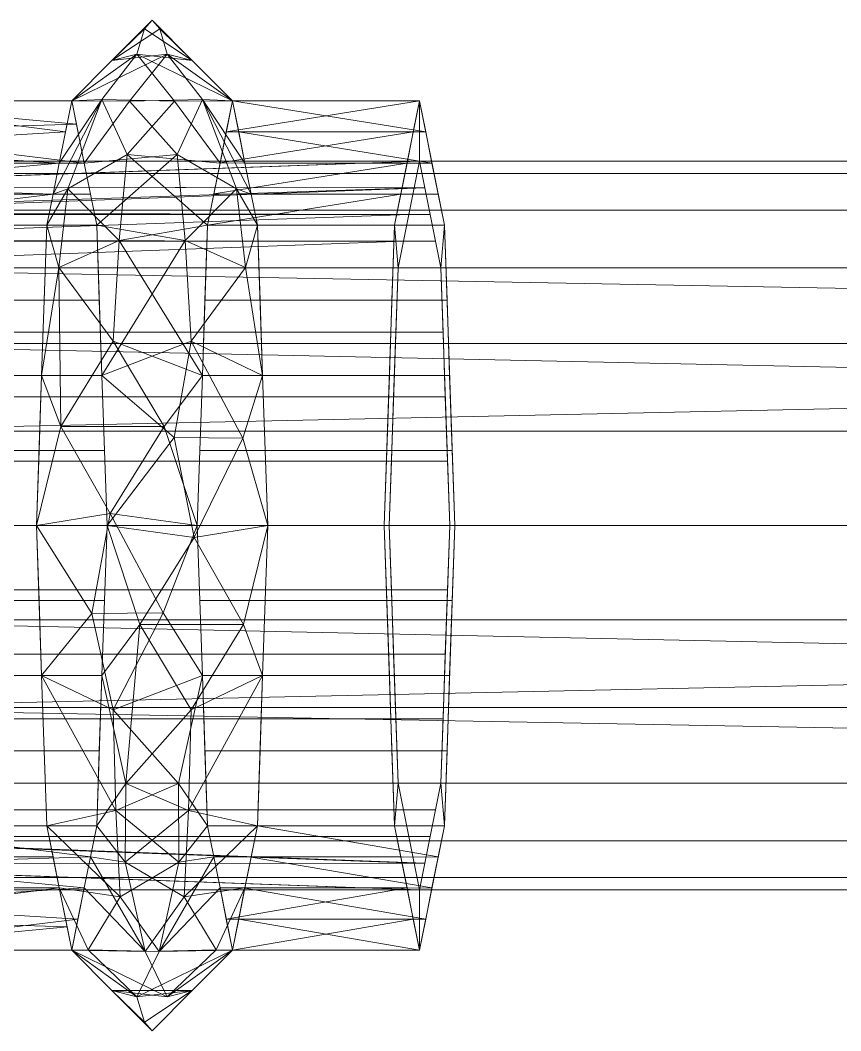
# Model space of a CAD drawing. Header units: inches. Extents: x -3326 to -59, y 8 to 1043.
# Drawn here: x -2524.712 to -2523.232, y 460.161 to 461.985 of the extents above; entities that cross this region are included whole.
import ezdxf

# ---------------------------------------------------------------- set-up
doc = ezdxf.new("R2010")
doc.units = ezdxf.units.IN
doc.header["$MEASUREMENT"] = 0
doc.layers.add('F-SPRN', color=10, linetype='Continuous', lineweight=9)
doc.layers.add('P-PIPE', color=10, linetype='Continuous', lineweight=9)

# ---------------------------------------------------------------- blocks, each defined once
blk = doc.blocks.new('Victaulic-VicPress316-Elbow 90-45deg Style P568_P571 - Standard-1244383-05 - Fourth Level')
at = {"layer": 'P-PIPE'}
mesh = blk.add_polyface(dxfattribs=at)
corners = [(-2.8905, 0.7665), (-3.036, 0.912), (-3.1815, 0.7665), (-3.1815, 0.542, 0.542), (-3.1815, 0, 0.7665), (-3.1815, -0.542, 0.542), (-3.1815, -0.7665), (-3.036, -0.912), (-2.8905, -0.7665), (-2.8905, -0.542, 0.542), (-2.8905, 0, 0.7665), (-2.8905, 0.542, 0.542), (-3.036, -0.8508, 0.3284), (-3.1815, -0.6542, 0.271), (-3.0423, -0.6699, 0.6186), (-3.036, -0.3329, 0.8491), (-2.8905, -0.6542, 0.271), (-3.036, 0.8508, 0.3284), (-2.8905, 0.6542, 0.271), (-3.0297, 0.6699, 0.6186), (-3.036, 0.3329, 0.8491), (-3.1815, 0.6542, 0.271), (-2.9632, -0.8392), (-3.1087, -0.8392), (-3.036, -0.8966, 0.167), (-3.1143, -0.7661, 0.4512), (-2.9841, -0.7691, 0.4721), (-2.8905, -0.5981, 0.4065), (-2.9354, -0.6078, 0.6247), (-3.0392, -0.5145, 0.753), (-2.8905, -0.271, 0.6542), (-2.9276, -0.4658, 0.7271), (-3.1815, -0.271, 0.6542), (-3.036, -0.0217, 0.9117), (-3.1087, 0.8392), (-2.9632, 0.8392), (-3.036, 0.8966, 0.167), (-2.9577, 0.7661, 0.4512), (-3.0879, 0.7691, 0.4721), (-3.1815, 0.5981, 0.4065), (-3.1366, 0.6078, 0.6247), (-3.0328, 0.5145, 0.753), (-3.1815, 0.271, 0.6542), (-3.1444, 0.4658, 0.7271), (-2.8905, 0.271, 0.6542), (-2.9424, -0.1789, 0.8594), (-3.1296, -0.1789, 0.8594), (-3.1281, 0.1578, 0.8648), (-3.0014, 0.1586, 0.8939)]
mesh.append_faces([[corners[k] for k in face] for face in [(10, 45, 30), (3, 40, 39), (23, 12, 6), (16, 26, 8), (27, 26, 16), (35, 17, 0), (21, 38, 2), (39, 38, 21), (32, 46, 4), (44, 48, 10)]], dxfattribs={"vtx0": -1, "vtx1": -1})
mesh.append_faces([[corners[k] for k in face] for face in [(20, 42, 47), (14, 25, 26), (31, 45, 15), (26, 25, 12), (29, 28, 31), (26, 28, 14), (15, 32, 29), (38, 40, 19), (8, 26, 12), (37, 38, 19), (47, 33, 48), (38, 37, 17), (41, 40, 43), (2, 38, 17), (12, 24, 22), (24, 12, 23), (12, 25, 6), (25, 14, 13), (27, 28, 26), (14, 28, 29), (14, 29, 5), (46, 15, 45), (29, 31, 15), (9, 31, 28), (46, 45, 33), (33, 4, 46), (17, 36, 34), (36, 17, 35), (17, 37, 0), (37, 19, 18), (40, 38, 39), (19, 40, 41), (42, 20, 43), (41, 11, 19), (10, 48, 33), (41, 43, 20), (3, 43, 40), (20, 44, 41), (33, 45, 10), (30, 45, 31), (46, 32, 15), (20, 47, 48), (33, 47, 4), (48, 44, 20)]], dxfattribs={"vtx0": -1, "vtx1": -1, "vtx2": -1})
mesh.append_faces([[corners[k] for k in face] for face in [(24, 7, 22), (29, 32, 5), (14, 5, 13), (25, 13, 6), (37, 18, 0), (41, 44, 11), (24, 23, 7), (31, 9, 30), (47, 42, 4), (36, 35, 1), (43, 3, 42)]], dxfattribs={"vtx0": -1, "vtx2": -1})
mesh.append_faces([[corners[k] for k in face] for face in [(22, 8, 12), (34, 2, 17), (1, 34, 36), (11, 18, 19), (27, 9, 28)]], dxfattribs={"vtx1": -1, "vtx2": -1})
mesh = blk.add_polyface(dxfattribs=at)
corners = [(-2.8905, -0.7665), (-3.036, -0.912), (-3.1815, -0.7665), (-3.1815, -0.542, -0.542), (-3.1815, 0, -0.7665), (-3.1815, 0.542, -0.542), (-3.1815, 0.7665), (-3.036, 0.912), (-2.8905, 0.7665), (-2.8905, 0.542, -0.542), (-2.8905, 0, -0.7665), (-2.8905, -0.542, -0.542), (-3.036, 0.8508, -0.3284), (-3.1815, 0.6542, -0.271), (-3.0423, 0.6699, -0.6186), (-3.036, 0.3329, -0.8491), (-2.8905, 0.6542, -0.271), (-3.036, -0.8508, -0.3284), (-2.8905, -0.6542, -0.271), (-3.0297, -0.6699, -0.6186), (-3.036, -0.3329, -0.8491), (-3.1815, -0.6542, -0.271), (-2.9632, 0.8392), (-3.1087, 0.8392), (-3.1143, 0.7661, -0.4512), (-2.9841, 0.7691, -0.4721), (-2.8905, 0.5981, -0.4065), (-2.9354, 0.6078, -0.6247), (-3.0392, 0.5145, -0.753), (-2.8905, 0.271, -0.6542), (-2.9276, 0.4658, -0.7271), (-3.1815, 0.271, -0.6542), (-3.036, 0.0217, -0.9117), (-3.1087, -0.8392), (-2.9632, -0.8392), (-3.036, -0.8966, -0.167), (-2.9577, -0.7661, -0.4512), (-3.0879, -0.7691, -0.4721), (-3.1815, -0.5981, -0.4065), (-3.1366, -0.6078, -0.6247), (-3.0328, -0.5145, -0.753), (-3.1815, -0.271, -0.6542), (-3.1444, -0.4658, -0.7271), (-2.8905, -0.271, -0.6542), (-2.9424, 0.1789, -0.8594), (-3.1296, 0.1789, -0.8594), (-3.1281, -0.1578, -0.8648), (-3.0014, -0.1586, -0.8939)]
mesh.append_faces([[corners[k] for k in face] for face in [(10, 44, 29), (1, 35, 34), (23, 12, 6), (16, 25, 8), (26, 25, 16), (21, 37, 2), (38, 37, 21), (31, 45, 4), (43, 47, 10)]], dxfattribs={"vtx0": -1, "vtx1": -1})
mesh.append_faces([[corners[k] for k in face] for face in [(47, 32, 10), (13, 24, 14), (30, 44, 15), (25, 24, 12), (25, 27, 14), (15, 31, 28), (20, 42, 41), (18, 36, 19), (8, 25, 12), (46, 32, 47), (37, 39, 19), (28, 27, 30), (37, 36, 17), (40, 39, 42), (14, 24, 25), (2, 37, 17), (12, 23, 22), (12, 24, 6), (26, 27, 25), (14, 27, 28), (14, 28, 5), (45, 15, 44), (28, 30, 15), (9, 30, 27), (45, 44, 32), (32, 4, 45), (17, 34, 35), (35, 33, 17), (19, 36, 37), (17, 36, 0), (38, 39, 37), (19, 39, 40), (19, 40, 11), (20, 41, 46), (40, 42, 20), (3, 42, 39), (20, 43, 40), (32, 44, 10), (29, 44, 30), (45, 31, 15), (20, 46, 47), (32, 46, 4), (47, 43, 20)]], dxfattribs={"vtx0": -1, "vtx1": -1, "vtx2": -1})
mesh.append_faces([[corners[k] for k in face] for face in [(36, 18, 0), (24, 13, 6), (28, 31, 5), (19, 11, 18), (14, 5, 13), (40, 43, 11), (30, 9, 29), (46, 41, 4), (42, 3, 41)]], dxfattribs={"vtx0": -1, "vtx2": -1})
mesh.append_faces([[corners[k] for k in face] for face in [(22, 8, 12), (33, 2, 17), (26, 9, 27), (0, 34, 17), (1, 33, 35), (38, 3, 39)]], dxfattribs={"vtx1": -1, "vtx2": -1})
mesh.append_faces([[corners[k] for k in face] for face in [(23, 7, 22)]], dxfattribs={"vtx2": -1})
mesh = blk.add_polyface(dxfattribs=at)
corners = [(-3.1815, 0.7665), (-3.52, 0.7665), (-3.52, 0.542, 0.542), (-3.52, 0, 0.7665), (-3.52, -0.542, 0.542), (-3.52, -0.7665), (-3.1815, -0.7665), (-3.1815, -0.542, 0.542), (-3.1815, 0, 0.7665), (-3.1815, 0.542, 0.542), (-3.1815, -0.6548, 0.2698), (-3.52, -0.6542, 0.271), (-3.52, -0.5981, 0.4065), (-3.1815, -0.271, 0.6542), (-3.52, -0.271, 0.6542), (-3.52, -0.1355, 0.7104), (-3.1815, 0.6542, 0.271), (-3.52, 0.6542, 0.271), (-3.52, 0.7106, 0.1349), (-3.52, 0.271, 0.6542), (-3.1815, 0.271, 0.6542), (-3.1815, 0.1355, 0.7104), (-3.52, -0.7104, 0.1355), (-3.1815, -0.7106, 0.1349), (-3.1815, -0.5984, 0.4059), (-3.1815, -0.4065, 0.5981), (-3.52, -0.4065, 0.5981), (-3.1815, -0.1355, 0.7104), (-3.1815, 0.5981, 0.4065), (-3.52, 0.5981, 0.4065), (-3.1815, 0.7104, 0.1355), (-3.52, 0.4065, 0.5981), (-3.1815, 0.4065, 0.5981), (-3.52, 0.1355, 0.7104)]
mesh.append_faces([[corners[k] for k in face] for face in [(7, 4, 12), (15, 27, 8, 3), (11, 10, 24), (25, 26, 4, 7), (21, 33, 3, 8), (16, 17, 29, 28), (28, 29, 2, 9), (31, 32, 9, 2), (14, 13, 27, 15), (17, 16, 30), (13, 14, 26, 25), (19, 20, 32, 31), (20, 19, 33, 21), (23, 22, 5)]], dxfattribs={"vtx0": -1, "vtx2": -1})
mesh.append_faces([[corners[k] for k in face] for face in [(6, 23, 5)]], dxfattribs={"vtx1": -1})
mesh.append_faces([[corners[k] for k in face] for face in [(23, 10, 22), (24, 7, 12), (30, 0, 18), (11, 22, 10), (12, 11, 24), (18, 17, 30)]], dxfattribs={"vtx1": -1, "vtx2": -1})
mesh.append_faces([[corners[k] for k in face] for face in [(0, 1, 18)]], dxfattribs={"vtx2": -1})
mesh = blk.add_polyface(dxfattribs=at)
corners = [(-3.1815, -0.7665), (-3.52, -0.7665), (-3.52, -0.542, -0.542), (-3.52, 0, -0.7665), (-3.52, 0.542, -0.542), (-3.52, 0.7665), (-3.1815, 0.7665), (-3.1815, 0.542, -0.542), (-3.1815, 0, -0.7665), (-3.1815, -0.542, -0.542), (-3.1815, 0.6548, -0.2698), (-3.52, 0.6542, -0.271), (-3.52, 0.5981, -0.4065), (-3.1815, 0.271, -0.6542), (-3.52, 0.271, -0.6542), (-3.52, 0.1355, -0.7104), (-3.1815, -0.6542, -0.271), (-3.52, -0.6542, -0.271), (-3.52, -0.7106, -0.1349), (-3.52, -0.271, -0.6542), (-3.1815, -0.271, -0.6542), (-3.1815, -0.1355, -0.7104), (-3.52, 0.7104, -0.1355), (-3.1815, 0.7106, -0.1349), (-3.1815, 0.5984, -0.4059), (-3.1815, 0.4065, -0.5981), (-3.52, 0.4065, -0.5981), (-3.1815, 0.1355, -0.7104), (-3.1815, -0.5981, -0.4065), (-3.52, -0.5981, -0.4065), (-3.1815, -0.7104, -0.1355), (-3.52, -0.4065, -0.5981), (-3.1815, -0.4065, -0.5981), (-3.52, -0.1355, -0.7104)]
mesh.append_faces([[corners[k] for k in face] for face in [(7, 4, 12), (11, 10, 24), (8, 3, 15, 27), (13, 14, 26, 25), (25, 26, 4, 7), (21, 33, 3, 8), (28, 29, 2, 9), (16, 17, 29, 28), (31, 32, 9, 2), (17, 16, 30), (14, 13, 27, 15), (19, 20, 32, 31), (20, 19, 33, 21), (23, 22, 5)]], dxfattribs={"vtx0": -1, "vtx2": -1})
mesh.append_faces([[corners[k] for k in face] for face in [(6, 23, 5)]], dxfattribs={"vtx1": -1})
mesh.append_faces([[corners[k] for k in face] for face in [(23, 10, 22), (30, 0, 18), (24, 7, 12), (11, 22, 10), (12, 11, 24), (18, 17, 30)]], dxfattribs={"vtx1": -1, "vtx2": -1})
mesh.append_faces([[corners[k] for k in face] for face in [(0, 1, 18)]], dxfattribs={"vtx2": -1})
mesh = blk.add_polyface(dxfattribs=at)
corners = [(-3.52, 0.7665), (-3.52, 0.6575), (-3.52, 0.4649, 0.4649), (-3.52, 0, 0.6575), (-3.52, -0.4649, 0.4649), (-3.52, -0.6575), (-3.52, -0.7665), (-3.52, -0.542, 0.542), (-3.52, 0, 0.7665), (-3.52, 0.542, 0.542)]
mesh.append_faces([[corners[k] for k in face] for face in [(4, 7, 8, 3)]], dxfattribs={"vtx0": -1, "vtx2": -1})
mesh.append_faces([[corners[k] for k in face] for face in [(8, 9, 2, 3)]], dxfattribs={"vtx1": -1, "vtx3": -1})
mesh.append_faces([[corners[k] for k in face] for face in [(5, 6, 7, 4)]], dxfattribs={"vtx2": -1})
mesh.append_faces([[corners[k] for k in face] for face in [(9, 0, 1, 2)]], dxfattribs={"vtx3": -1})
mesh = blk.add_polyface(dxfattribs=at)
corners = [(-3.52, -0.7665), (-3.52, -0.6575), (-3.52, -0.4649, -0.4649), (-3.52, 0, -0.6575), (-3.52, 0.4649, -0.4649), (-3.52, 0.6575), (-3.52, 0.7665), (-3.52, 0.542, -0.542), (-3.52, 0, -0.7665), (-3.52, -0.542, -0.542)]
mesh.append_faces([[corners[k] for k in face] for face in [(8, 3, 4, 7)]], dxfattribs={"vtx0": -1, "vtx2": -1})
mesh.append_faces([[corners[k] for k in face] for face in [(1, 2, 9, 0)]], dxfattribs={"vtx1": -1})
mesh.append_faces([[corners[k] for k in face] for face in [(8, 9, 2, 3)]], dxfattribs={"vtx1": -1, "vtx3": -1})
mesh.append_faces([[corners[k] for k in face] for face in [(5, 6, 7, 4)]], dxfattribs={"vtx2": -1})
mesh = blk.add_polyface(dxfattribs=at)
corners = [(-2.439, 0.7665), (-2.8905, 0.7665), (-2.8905, 0.542, 0.542), (-2.8905, 0, 0.7665), (-2.8905, -0.542, 0.542), (-2.8905, -0.7665), (-2.439, -0.7665), (-2.439, -0.542, 0.542), (-2.439, 0, 0.7665), (-2.439, 0.542, 0.542), (-2.439, -0.6827, 0.2023), (-2.8905, -0.6542, 0.271), (-2.8905, -0.5981, 0.4065), (-2.439, -0.271, 0.6542), (-2.8905, -0.271, 0.6542), (-2.8905, -0.1355, 0.7104), (-2.439, 0.6542, 0.271), (-2.8905, 0.6542, 0.271), (-2.8905, 0.7246, 0.1011), (-2.8905, 0.271, 0.6542), (-2.439, 0.271, 0.6542), (-2.439, 0.1355, 0.7104), (-2.8905, -0.7104, 0.1355), (-2.439, -0.6124, 0.3721), (-2.8905, -0.4065, 0.5981), (-2.439, -0.4065, 0.5981), (-2.439, -0.1355, 0.7104), (-2.439, 0.5981, 0.4065), (-2.8905, 0.5981, 0.4065), (-2.439, 0.7104, 0.1355), (-2.8905, 0.4065, 0.5981), (-2.439, 0.4065, 0.5981), (-2.8905, 0.1355, 0.7104)]
mesh.append_faces([[corners[k] for k in face] for face in [(18, 0, 1)]], dxfattribs={"vtx0": -1})
mesh.append_faces([[corners[k] for k in face] for face in [(23, 11, 10), (12, 7, 4), (10, 22, 6), (11, 23, 12), (29, 17, 16), (17, 29, 18)]], dxfattribs={"vtx0": -1, "vtx1": -1})
mesh.append_faces([[corners[k] for k in face] for face in [(8, 3, 15, 26), (24, 25, 13, 14), (21, 32, 3, 8), (14, 13, 26, 15), (27, 28, 2, 9), (30, 31, 9, 2), (4, 7, 25, 24), (16, 17, 28, 27), (19, 20, 31, 30), (20, 19, 32, 21), (10, 11, 22)]], dxfattribs={"vtx0": -1, "vtx2": -1})
mesh.append_faces([[corners[k] for k in face] for face in [(5, 6, 22)]], dxfattribs={"vtx1": -1})
mesh.append_faces([[corners[k] for k in face] for face in [(23, 7, 12), (29, 0, 18)]], dxfattribs={"vtx1": -1, "vtx2": -1})
mesh = blk.add_polyface(dxfattribs=at)
corners = [(-2.439, -0.7665), (-2.8905, -0.7665), (-2.8905, -0.542, -0.542), (-2.8905, 0, -0.7665), (-2.8905, 0.542, -0.542), (-2.8905, 0.7665), (-2.439, 0.7665), (-2.439, 0.542, -0.542), (-2.439, 0, -0.7665), (-2.439, -0.542, -0.542), (-2.439, 0.6827, -0.2023), (-2.8905, 0.6542, -0.271), (-2.8905, 0.5981, -0.4065), (-2.439, 0.271, -0.6542), (-2.8905, 0.271, -0.6542), (-2.8905, 0.1355, -0.7104), (-2.439, -0.6542, -0.271), (-2.8905, -0.6542, -0.271), (-2.8905, -0.7246, -0.1011), (-2.8905, -0.271, -0.6542), (-2.439, -0.271, -0.6542), (-2.439, -0.1355, -0.7104), (-2.8905, 0.7104, -0.1355), (-2.439, 0.6124, -0.3721), (-2.8905, 0.4065, -0.5981), (-2.439, 0.4065, -0.5981), (-2.439, 0.1355, -0.7104), (-2.439, -0.5981, -0.4065), (-2.8905, -0.5981, -0.4065), (-2.439, -0.7104, -0.1355), (-2.8905, -0.4065, -0.5981), (-2.439, -0.4065, -0.5981), (-2.8905, -0.1355, -0.7104)]
mesh.append_faces([[corners[k] for k in face] for face in [(18, 0, 1)]], dxfattribs={"vtx0": -1})
mesh.append_faces([[corners[k] for k in face] for face in [(23, 11, 10), (12, 7, 4), (10, 22, 6), (29, 17, 16), (17, 29, 18), (11, 23, 12)]], dxfattribs={"vtx0": -1, "vtx1": -1})
mesh.append_faces([[corners[k] for k in face] for face in [(8, 3, 15, 26), (4, 7, 25, 24), (24, 25, 13, 14), (21, 32, 3, 8), (27, 28, 2, 9), (16, 17, 28, 27), (30, 31, 9, 2), (14, 13, 26, 15), (19, 20, 31, 30), (20, 19, 32, 21), (10, 11, 22)]], dxfattribs={"vtx0": -1, "vtx2": -1})
mesh.append_faces([[corners[k] for k in face] for face in [(5, 6, 22)]], dxfattribs={"vtx1": -1})
mesh.append_faces([[corners[k] for k in face] for face in [(23, 7, 12), (29, 0, 18)]], dxfattribs={"vtx1": -1, "vtx2": -1})
mesh = blk.add_polyface(dxfattribs=at)
corners = [(-3.52, 0.6575), (-2.221, 0.6575), (-2.221, 0.4649, 0.4649), (-2.221, 0, 0.6575), (-2.221, -0.4649, 0.4649), (-2.221, -0.6575), (-3.52, -0.6575), (-3.52, -0.4649, 0.4649), (-3.52, 0, 0.6575), (-3.52, 0.4649, 0.4649), (-3.52, -0.2325, 0.5612), (-2.221, -0.2325, 0.5612), (-2.221, -0.3487, 0.5131), (-2.221, -0.565, 0.2234), (-3.52, -0.5612, 0.2325), (-3.52, -0.5131, 0.3487), (-3.52, 0.5612, 0.2325), (-2.221, 0.5612, 0.2325), (-2.221, 0.5131, 0.3487), (-3.52, 0.2325, 0.5612), (-2.221, 0.2325, 0.5612), (-2.221, 0.1162, 0.6094), (-3.52, -0.1162, 0.6094), (-2.221, -0.1162, 0.6094), (-3.52, -0.3487, 0.5131), (-2.221, -0.6112, 0.1117), (-3.52, -0.6094, 0.1162), (-2.221, -0.5149, 0.3442), (-2.221, 0.6112, 0.1117), (-3.52, 0.6094, 0.1162), (-3.52, 0.5131, 0.3487), (-2.221, 0.3487, 0.5131), (-3.52, 0.3487, 0.5131), (-3.52, 0.1162, 0.6094)]
mesh.append_faces([[corners[k] for k in face] for face in [(13, 14, 27), (7, 4, 15), (17, 29, 28)]], dxfattribs={"vtx0": -1, "vtx1": -1})
mesh.append_faces([[corners[k] for k in face] for face in [(21, 33, 19, 20), (25, 6, 26), (11, 10, 22, 23), (30, 18, 2, 9), (17, 16, 29), (3, 8, 33, 21), (8, 3, 23, 22), (20, 19, 32, 31), (18, 30, 16, 17), (13, 26, 14), (31, 32, 9, 2), (26, 13, 25), (15, 4, 27)]], dxfattribs={"vtx0": -1, "vtx2": -1})
mesh.append_faces([[corners[k] for k in face] for face in [(29, 0, 28), (14, 15, 27)]], dxfattribs={"vtx1": -1, "vtx2": -1})
mesh.append_faces([[corners[k] for k in face] for face in [(12, 4, 7, 24), (24, 10, 11, 12)]], dxfattribs={"vtx1": -1, "vtx3": -1})
mesh.append_faces([[corners[k] for k in face] for face in [(25, 5, 6), (0, 1, 28)]], dxfattribs={"vtx2": -1})
mesh = blk.add_polyface(dxfattribs=at)
corners = [(-3.52, -0.6575), (-2.221, -0.6575), (-2.221, -0.4649, -0.4649), (-2.221, 0, -0.6575), (-2.221, 0.4649, -0.4649), (-2.221, 0.6575), (-3.52, 0.6575), (-3.52, 0.4649, -0.4649), (-3.52, 0, -0.6575), (-3.52, -0.4649, -0.4649), (-3.52, 0.5612, -0.2325), (-2.221, 0.5612, -0.2325), (-2.221, 0.6112, -0.1117), (-2.221, 0.2325, -0.5612), (-3.52, 0.2325, -0.5612), (-3.52, 0.1162, -0.6094), (-3.52, -0.5612, -0.2325), (-2.221, -0.5612, -0.2325), (-2.221, -0.5131, -0.3487), (-3.52, -0.2325, -0.5612), (-2.221, -0.2325, -0.5612), (-2.221, -0.1162, -0.6094), (-3.52, 0.5131, -0.3487), (-2.221, 0.5131, -0.3487), (-3.52, 0.6094, -0.1162), (-3.52, 0.3487, -0.5131), (-2.221, 0.3487, -0.5131), (-2.221, 0.1162, -0.6094), (-2.221, -0.6112, -0.1117), (-3.52, -0.6094, -0.1162), (-3.52, -0.5131, -0.3487), (-2.221, -0.3487, -0.5131), (-3.52, -0.3487, -0.5131), (-3.52, -0.1162, -0.6094)]
mesh.append_faces([[corners[k] for k in face] for face in [(17, 29, 28)]], dxfattribs={"vtx0": -1, "vtx1": -1})
mesh.append_faces([[corners[k] for k in face] for face in [(30, 18, 2, 9), (7, 4, 23, 22), (8, 3, 27, 15), (14, 13, 26, 25), (11, 10, 22, 23), (25, 26, 4, 7), (21, 33, 19, 20), (17, 16, 29), (3, 8, 33, 21), (15, 27, 13, 14), (12, 6, 24), (18, 30, 16, 17), (20, 19, 32, 31), (31, 32, 9, 2), (24, 11, 12)]], dxfattribs={"vtx0": -1, "vtx2": -1})
mesh.append_faces([[corners[k] for k in face] for face in [(24, 10, 11), (29, 0, 28)]], dxfattribs={"vtx1": -1, "vtx2": -1})
mesh.append_faces([[corners[k] for k in face] for face in [(12, 5, 6), (0, 1, 28)]], dxfattribs={"vtx2": -1})

msp = doc.modelspace()

# ---------------------------------------------------------------- linework, layer by layer
at = {"layer": 'F-SPRN', "color": 1}
msp.add_line((-2525.178, 461.0725, 963.1935), (-2517.822, 461.0725, 963.8065), dxfattribs=at)
msp.add_line((-2525.178, 461.0725, 963.1935), (-2517.822, 461.0725, 963.8065), dxfattribs=at)

# ---------------------------------------------------------------- block references
at = {"layer": 'F-SPRN', "color": 1, "extrusion": (-0.083045, 0, 0.996546), "rotation": 270}
msp.add_blockref('Victaulic-VicPress316-Elbow 90-45deg Style P568_P571 - Standard-1244383-05 - Fourth Level', (-461.0725, -2438.7966, 1169.571), dxfattribs=at)

# ---------------------------------------------------------------- meshes
at = {"layer": 'F-SPRN', "color": 1}
mesh = msp.add_polyface(dxfattribs=at)
corners = [(-2525.178, 461.73, 963.1935), (-2525.1921, 461.7076, 963.3631), (-2525.2053, 461.6419, 963.5211), (-2525.2167, 461.5374, 963.6568), (-2525.2253, 461.4013, 963.761), (-2525.2308, 461.2427, 963.8264), (-2525.2326, 461.0725, 963.8487), (-2517.8765, 461.0725, 964.4617), (-2517.8747, 461.2427, 964.4394), (-2517.8692, 461.4013, 964.3739), (-2517.8606, 461.5374, 964.2698), (-2517.8492, 461.6419, 964.1342), (-2517.8361, 461.7076, 963.9761), (-2517.822, 461.73, 963.8065)]
mesh.append_faces([[corners[k] for k in face] for face in [(5, 8, 4)]], dxfattribs={"vtx0": -1, "vtx1": -1, "color": 1})
mesh.append_faces([[corners[k] for k in face] for face in [(4, 8, 9), (9, 3, 4)]], dxfattribs={"vtx0": -1, "vtx2": -1, "color": 1})
mesh.append_faces([[corners[k] for k in face] for face in [(7, 8, 5, 6)]], dxfattribs={"vtx1": -1, "color": 1})
mesh.append_faces([[corners[k] for k in face] for face in [(9, 10, 3)]], dxfattribs={"vtx1": -1, "vtx2": -1, "color": 1})
mesh.append_faces([[corners[k] for k in face] for face in [(11, 12, 1, 2), (2, 3, 10, 11)]], dxfattribs={"vtx1": -1, "vtx3": -1, "color": 1})
mesh.append_faces([[corners[k] for k in face] for face in [(12, 13, 0, 1)]], dxfattribs={"vtx3": -1, "color": 1})
mesh = msp.add_polyface(dxfattribs=at)
corners = [(-2525.1235, 461.0725, 962.5383), (-2525.1253, 461.2427, 962.5606), (-2525.1308, 461.4013, 962.626), (-2525.1394, 461.5374, 962.7302), (-2525.1508, 461.6419, 962.8659), (-2525.1639, 461.7076, 963.0239), (-2525.178, 461.73, 963.1935), (-2517.822, 461.73, 963.8065), (-2517.8079, 461.7076, 963.6369), (-2517.7947, 461.6419, 963.4789), (-2517.7833, 461.5374, 963.3432), (-2517.7747, 461.4013, 963.239), (-2517.7692, 461.2427, 963.1736), (-2517.7674, 461.0725, 963.1512)]
mesh.append_faces([[corners[k] for k in face] for face in [(2, 11, 1)]], dxfattribs={"vtx0": -1, "vtx1": -1, "color": 1})
mesh.append_faces([[corners[k] for k in face] for face in [(1, 11, 12)]], dxfattribs={"vtx0": -1, "vtx2": -1, "color": 1})
mesh.append_faces([[corners[k] for k in face] for face in [(7, 8, 5, 6)]], dxfattribs={"vtx1": -1, "color": 1})
mesh.append_faces([[corners[k] for k in face] for face in [(8, 9, 4, 5), (3, 4, 9, 10), (2, 3, 10, 11)]], dxfattribs={"vtx1": -1, "vtx3": -1, "color": 1})
mesh.append_faces([[corners[k] for k in face] for face in [(12, 13, 0, 1)]], dxfattribs={"vtx3": -1, "color": 1})
mesh = msp.add_polyface(dxfattribs=at)
corners = [(-2525.2326, 461.0725, 963.8487), (-2525.2308, 460.9024, 963.8264), (-2525.2253, 460.7438, 963.761), (-2525.2167, 460.6076, 963.6568), (-2525.2053, 460.5031, 963.5211), (-2525.1921, 460.4374, 963.3631), (-2525.178, 460.415, 963.1935), (-2517.822, 460.415, 963.8065), (-2517.8361, 460.4374, 963.9761), (-2517.8492, 460.5031, 964.1342), (-2517.8606, 460.6076, 964.2698), (-2517.8692, 460.7438, 964.3739), (-2517.8747, 460.9024, 964.4394), (-2517.8765, 461.0725, 964.4617)]
mesh.append_faces([[corners[k] for k in face] for face in [(2, 11, 1)]], dxfattribs={"vtx0": -1, "vtx1": -1, "color": 1})
mesh.append_faces([[corners[k] for k in face] for face in [(1, 11, 12), (10, 2, 3)]], dxfattribs={"vtx0": -1, "vtx2": -1, "color": 1})
mesh.append_faces([[corners[k] for k in face] for face in [(10, 11, 2)]], dxfattribs={"vtx1": -1, "vtx2": -1, "color": 1})
mesh.append_faces([[corners[k] for k in face] for face in [(8, 9, 4, 5), (3, 4, 9, 10)]], dxfattribs={"vtx1": -1, "vtx3": -1, "color": 1})
mesh.append_faces([[corners[k] for k in face] for face in [(6, 7, 8, 5)]], dxfattribs={"vtx2": -1, "color": 1})
mesh.append_faces([[corners[k] for k in face] for face in [(12, 13, 0, 1)]], dxfattribs={"vtx3": -1, "color": 1})
mesh = msp.add_polyface(dxfattribs=at)
corners = [(-2525.178, 460.415, 963.1935), (-2525.1639, 460.4374, 963.0239), (-2525.1508, 460.5031, 962.8659), (-2525.1394, 460.6076, 962.7302), (-2525.1308, 460.7438, 962.626), (-2525.1253, 460.9024, 962.5606), (-2525.1235, 461.0725, 962.5383), (-2517.7674, 461.0725, 963.1512), (-2517.7692, 460.9024, 963.1736), (-2517.7747, 460.7438, 963.239), (-2517.7833, 460.6076, 963.3432), (-2517.7947, 460.5031, 963.4789), (-2517.8079, 460.4374, 963.6369), (-2517.822, 460.415, 963.8065)]
mesh.append_faces([[corners[k] for k in face] for face in [(5, 8, 4)]], dxfattribs={"vtx0": -1, "vtx1": -1, "color": 1})
mesh.append_faces([[corners[k] for k in face] for face in [(4, 8, 9)]], dxfattribs={"vtx0": -1, "vtx2": -1, "color": 1})
mesh.append_faces([[corners[k] for k in face] for face in [(7, 8, 5, 6)]], dxfattribs={"vtx1": -1, "color": 1})
mesh.append_faces([[corners[k] for k in face] for face in [(3, 4, 9, 10), (11, 12, 1, 2), (2, 3, 10, 11)]], dxfattribs={"vtx1": -1, "vtx3": -1, "color": 1})
mesh.append_faces([[corners[k] for k in face] for face in [(12, 13, 0, 1)]], dxfattribs={"vtx3": -1, "color": 1})

doc.saveas('drawing.dxf')
